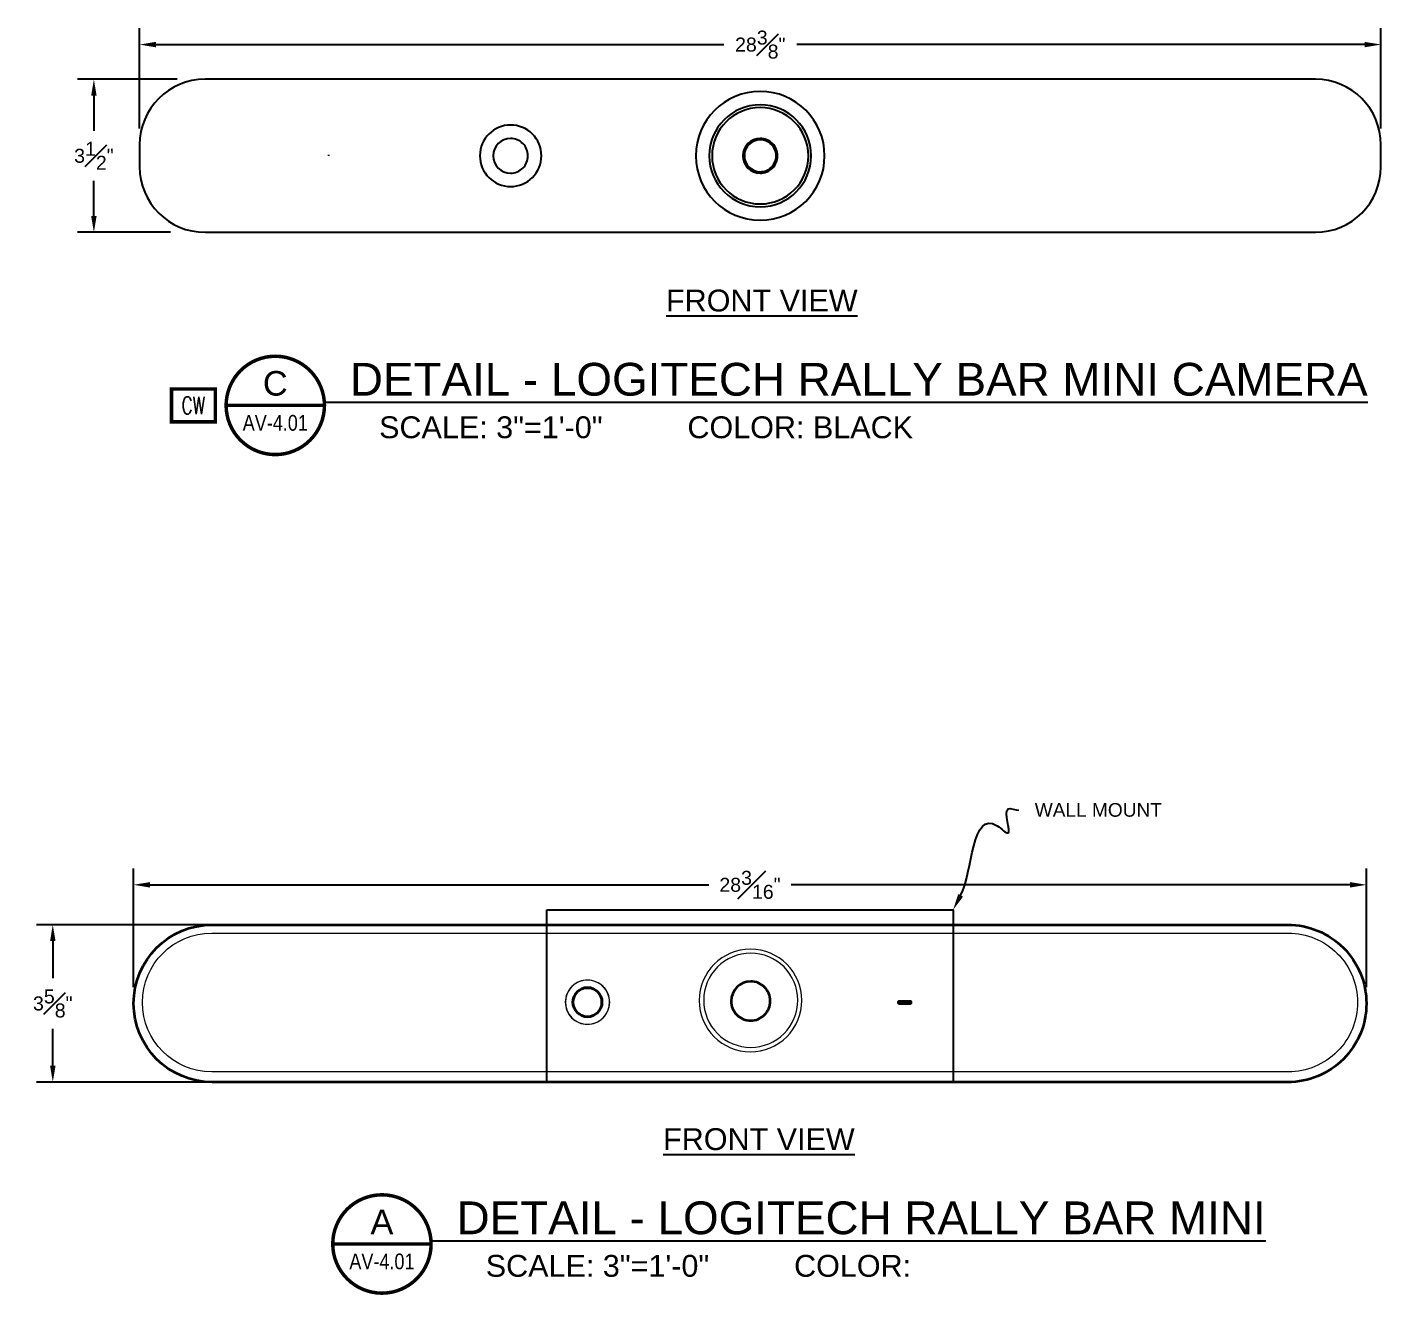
# Model space of a CAD drawing. Extents: x -382 to 1420, y -377 to 265.
# Drawn here: x 50.39 to 81.37, y -368.88 to -339.88 of the extents above; entities that cross this region are included whole.
import ezdxf
from ezdxf import colors
from ezdxf.entities.mleader import LeaderData, LeaderLine
from ezdxf.enums import TextEntityAlignment as Align
from ezdxf.math import Vec2, Vec3

# ---------------------------------------------------------------- set-up
doc = ezdxf.new("R2010")
doc.units = 0
doc.header["$MEASUREMENT"] = 0
doc.layers.get('0').update_dxf_attribs({"linetype": 'CONTINUOUS'})
doc.layers.get('DEFPOINTS').update_dxf_attribs({"color": 255, "linetype": 'CONTINUOUS'})
for name, color, linetype in [('AV-Anno-Iden', 154, 'CONTINUOUS'), ('AV-Detl-Dims', 14, 'CONTINUOUS'), ('AV-Detl-Obje', 84, 'CONTINUOUS'), ('AV-Detl-Obje-Brkt', 202, 'CONTINUOUS'), ('AV-Flor-Elec-Devc', 160, 'CONTINUOUS'), ('TEXT-MEDIUM', 7, 'CONTINUOUS'), ('TEXT-SMALL', 7, 'CONTINUOUS')]:
    doc.layers.add(name, color=color, linetype=linetype)
doc.styles.add('NARROW', font='ARIALN.TTF')
doc.styles.add('ROMANS', font='romans', dxfattribs={"width": 0.875})
doc.styles.get("Standard").update_dxf_attribs({"font": 'arial.ttf'})
doc.dimstyles.new('4TO1', dxfattribs={"dimscale": 4, "dimtxt": 0.08, "dimasz": 0.09375, "dimexe": 0.09375, "dimexo": 0.09375, "dimgap": 0.0625, "dimtad": 0, "dimtih": 1, "dimtoh": 1, "dimdec": 4, "dimzin": 13, "dimdsep": 46, "dimlunit": 5, "dimtxsty": 'Standard', "dimcen": -0.0625, "dimclrd": 256, "dimclre": 256, "dimadec": 0, "dimazin": 0, "dimtfac": 1, "dimtdec": 4, "dimtmove": 0, "dimatfit": 3, "dimfxl": 1, "dimtfill": 1, "dimfrac": 1, "dimtolj": 1, "dimtzin": 0, "dimarcsym": 0})

# ---------------------------------------------------------------- blocks, each defined once
blk = doc.blocks.new('*D180')
at = {"layer": 'AV-Detl-Dims', "lineweight": -2, "transparency": 16777216}
for p, q in [((52.966, -342.201), (52.966, -339.907)), ((81.366, -342.201), (81.366, -339.907)), ((53.341, -340.282), (66.33, -340.282)), ((80.991, -340.282), (68.001, -340.282))]:
    blk.add_line(p, q, dxfattribs=at)
at = {"layer": 'AV-Detl-Dims', "transparency": 16777216}
for points in [[(53.341, -340.22), (53.341, -340.345), (52.966, -340.282)], [(80.991, -340.22), (80.991, -340.345), (81.366, -340.282)]]:
    blk.add_solid(points, dxfattribs=at)
at = {"layer": 'DEFPOINTS', "color": 0, "transparency": 16777216}
for p in [(81.366, -340.282), (52.966, -342.576), (81.366, -342.576)]:
    blk.add_point(p, dxfattribs=at)
at = {"layer": 'AV-Detl-Dims', "color": 0, "transparency": 16777216, "insert": (67.166, -340.282), "char_height": 0.32, "attachment_point": 5, "bg_fill": 3, "box_fill_scale": 1.25, "bg_fill_color": 256, "bg_fill_true_color": 13158600, "bg_fill_transparency": 0}
blk.add_mtext('\\A1;28{\\H1x;\\S3#8;}"', dxfattribs=at)
blk = doc.blocks.new('*D181')
at = {"layer": 'AV-Detl-Dims', "lineweight": -2, "transparency": 16777216}
for p, q in [((53.827, -341.076), (51.546, -341.076)), ((51.921, -341.451), (51.921, -342.252)), ((51.921, -344.201), (51.921, -343.4)), ((53.671, -344.576), (51.546, -344.576))]:
    blk.add_line(p, q, dxfattribs=at)
at = {"layer": 'AV-Detl-Dims', "transparency": 16777216}
for points in [[(51.858, -341.451), (51.983, -341.451), (51.921, -341.076)], [(51.858, -344.201), (51.983, -344.201), (51.921, -344.576)]]:
    blk.add_solid(points, dxfattribs=at)
at = {"layer": 'DEFPOINTS', "color": 0, "transparency": 16777216}
for p in [(54.202, -341.076), (51.921, -344.576), (54.046, -344.576)]:
    blk.add_point(p, dxfattribs=at)
at = {"layer": 'AV-Detl-Dims', "color": 0, "transparency": 16777216, "insert": (51.921, -342.826), "char_height": 0.32, "attachment_point": 5, "bg_fill": 3, "box_fill_scale": 1.25, "bg_fill_color": 256, "bg_fill_true_color": 13158600, "bg_fill_transparency": 0}
blk.add_mtext('\\A1;3{\\H1x;\\S1#2;}"', dxfattribs=at)
blk = doc.blocks.new('DEV-RECT')
at = {"const_width": 0.02}
blk.add_lwpolyline([(-0.125, -0.09375), (0.125, -0.09375), (0.125, 0.09375), (-0.125, 0.09375)], close=True, dxfattribs=at)
at = {"layer": 'TEXT-MEDIUM', "style": 'ROMANS', "width": 0.7}
blk.add_attdef('DEV-RECT', text='', height=0.1, dxfattribs=at).set_placement((0, 0), align=Align.MIDDLE)
at = {"layer": 'TEXT-SMALL', "style": 'ROMANS', "width": 0.8}
blk.add_attdef('ID', (0.1875, -0.09375), '', height=0.07812, dxfattribs=at)
blk = doc.blocks.new('marker')
at = {"const_width": 0.02}
blk.add_lwpolyline([(-0.2812, 0, 1), (0.2812, 0, 1)], format="xyb", close=True, dxfattribs=at)
blk.add_lwpolyline([(-0.2812, 0), (0.2812, 0)], dxfattribs=at)
at = {"linetype": 'Continuous'}
for tag, p, height in [('%%UTITLE', (0.2813, 0.0558), 0.1875), ('SCALE', (0.5938, -0.1875), 0.125)]:
    blk.add_attdef(tag, p, '', height=height, dxfattribs=at)
blk.add_attdef('DETAIL', text='', height=0.1406).set_placement((0, 0.0561), align=Align.CENTER)
at = {"style": 'NARROW'}
blk.add_attdef('DRAWING', text='', height=0.09, dxfattribs=at).set_placement((0, -0.0996), align=Align.MIDDLE_CENTER)
blk = doc.blocks.new('RALLY BAR MINI WALL FRONT')
at = {"layer": 'AV-Detl-Obje', "transparency": 33554559}
blk.add_hatch(color=256, dxfattribs=at).paths.add_polyline_path([(2528.194, -822.945), (2527.954, -822.945), (2527.954, -822.945, -0.414292), (2527.897, -822.887), (2527.897, -822.887, -0.414474), (2527.954, -822.83), (2527.954, -822.83), (2528.194, -822.83), (2528.194, -822.83, -0.414474), (2528.252, -822.887), (2528.252, -822.887, -0.414292)])
at = {"layer": 'AV-Detl-Obje', "lineweight": 35}
for points in [[(2536.837, -821.111, -0.41422), (2538.637, -822.911, -0.414226), (2536.837, -824.711), (2512.233, -824.711, -0.414209), (2510.433, -822.911, -0.414203), (2512.233, -821.111)], [(2524.551, -822.407, 0.4142), (2524.103, -822.855, 0.414219), (2524.551, -823.303, 0.414242), (2524.999, -822.855, 0.414223)]]:
    blk.add_lwpolyline(points, format="xyb", close=True, dxfattribs=at)
at = {"layer": 'AV-Detl-Obje', "lineweight": 18}
for points in [[(2536.85, -821.301, -0.414219), (2538.436, -822.887, -0.414214), (2536.85, -824.474), (2512.22, -824.474, -0.414207), (2510.634, -822.887, -0.414213), (2512.22, -821.301)], [(2524.546, -821.67, 0.414197), (2523.372, -822.843, 0.414204), (2524.546, -824.017, 0.41422), (2525.72, -822.843, 0.414213)], [(2521.06, -822.438, 0.413404), (2520.371, -822.64, 0.415002), (2520.573, -823.327, 0.413432), (2521.262, -823.125, 0.415098)], [(2520.816, -822.376, 0.414207), (2520.31, -822.882, 0.41419), (2520.816, -823.388, 0.414211), (2521.322, -822.882, 0.414227)]]:
    blk.add_lwpolyline(points, format="xyb", close=True, dxfattribs=at)
at = {"layer": 'AV-Detl-Obje', "lineweight": 13}
blk.add_lwpolyline([(2524.552, -821.761, 0.414237), (2523.475, -822.838, 0.414247), (2524.552, -823.915, 0.414231), (2525.629, -822.838, 0.414221)], format="xyb", close=True, dxfattribs=at)
at = {"layer": 'AV-Detl-Obje', "lineweight": 18}
for points in [[(2520.37, -822.626), (2520.368, -822.629)], [(2521.263, -822.626), (2521.265, -822.629)]]:
    blk.add_lwpolyline(points, dxfattribs=at)
at = {"layer": 'AV-Detl-Obje', "lineweight": 40}
blk.add_lwpolyline([(2520.816, -822.55, 0.41424), (2520.484, -822.882, 0.414214), (2520.816, -823.214, 0.414183), (2521.148, -822.882, 0.414208)], format="xyb", close=True, dxfattribs=at)
at = {"layer": 'AV-Detl-Obje', "lineweight": 18}
blk.add_open_spline([(2520.37, -822.626), (2520.37, -822.626), (2520.37, -822.626), (2520.37, -822.626)], degree=3, dxfattribs=at)
at = {"layer": 'AV-Detl-Obje-Brkt'}
blk.add_lwpolyline([(2519.89, -820.771), (2529.18, -820.771), (2529.18, -824.711), (2519.89, -824.711)], close=True, dxfattribs=at)
blk = doc.blocks.new('*D174')
at = {"layer": 'AV-Detl-Dims', "lineweight": -2, "transparency": 16777216}
for p, q in [((52.829, -361.841), (52.829, -359.127)), ((81.033, -361.841), (81.033, -359.127)), ((53.204, -359.502), (65.988, -359.502)), ((80.658, -359.502), (67.875, -359.502))]:
    blk.add_line(p, q, dxfattribs=at)
at = {"layer": 'AV-Detl-Dims', "transparency": 16777216}
for points in [[(53.204, -359.44), (53.204, -359.565), (52.829, -359.502)], [(80.658, -359.44), (80.658, -359.565), (81.033, -359.502)]]:
    blk.add_solid(points, dxfattribs=at)
at = {"layer": 'DEFPOINTS', "color": 0, "transparency": 16777216}
for p in [(81.033, -359.502), (52.829, -362.216), (81.033, -362.216)]:
    blk.add_point(p, dxfattribs=at)
at = {"layer": 'AV-Detl-Dims', "color": 0, "transparency": 16777216, "insert": (66.931, -359.502), "char_height": 0.32, "attachment_point": 5, "bg_fill": 3, "box_fill_scale": 1.25, "bg_fill_color": 256, "bg_fill_true_color": 13158600, "bg_fill_transparency": 0}
blk.add_mtext('\\A1;28{\\H1x;\\S3#16;}"', dxfattribs=at)
blk = doc.blocks.new('*D175')
at = {"layer": 'AV-Detl-Dims', "lineweight": -2, "transparency": 16777216}
for p, q in [((54.936, -360.416), (50.605, -360.416)), ((50.98, -360.791), (50.98, -361.639)), ((50.98, -363.641), (50.98, -362.793)), ((54.936, -364.016), (50.605, -364.016))]:
    blk.add_line(p, q, dxfattribs=at)
at = {"layer": 'AV-Detl-Dims', "transparency": 16777216}
for points in [[(50.918, -360.791), (51.043, -360.791), (50.98, -360.416)], [(50.918, -363.641), (51.043, -363.641), (50.98, -364.016)]]:
    blk.add_solid(points, dxfattribs=at)
at = {"layer": 'DEFPOINTS', "color": 0, "transparency": 16777216}
for p in [(55.311, -360.416), (50.98, -364.016), (55.311, -364.016)]:
    blk.add_point(p, dxfattribs=at)
at = {"layer": 'AV-Detl-Dims', "color": 0, "transparency": 16777216, "insert": (50.98, -362.216), "char_height": 0.32, "attachment_point": 5, "bg_fill": 3, "box_fill_scale": 1.25, "bg_fill_color": 256, "bg_fill_true_color": 13158600, "bg_fill_transparency": 0}
blk.add_mtext('\\A1;3{\\H1x;\\S5#8;}"', dxfattribs=at)

msp = doc.modelspace()

# ---------------------------------------------------------------- linework, layer by layer
at = {"layer": 'AV-Detl-Obje'}
for points in [[(67.1655, -341.35266, 0.41413944), (65.69229, -342.82626, 0.41412858), (67.16544, -344.29987, 0.41418025), (68.63914, -342.82628, 0.41419112)], [(67.16554, -341.65978, 0.41412858), (65.99941, -342.82626, 0.41412858), (67.16554, -343.99275, 0.41418025), (68.33202, -342.82626, 0.41418025)], [(67.16554, -341.72409, 0.41412554), (66.06372, -342.82626, 0.41412858), (67.16556, -343.92844, 0.41418025), (68.26771, -342.82626, 0.41417722)], [(67.16555, -342.4287, 0.41415886), (66.76823, -342.82626, 0.41415886), (67.16555, -343.22382, 0.41425995), (67.56311, -342.82626, 0.41425995)], [(67.16556, -342.46213, 0.41415467), (66.80165, -342.82626, 0.41415886), (67.16556, -343.1904, 0.41425995), (67.52968, -342.82626, 0.41425567)]]:
    msp.add_lwpolyline(points, format="xyb", close=True, dxfattribs=at)
msp.add_lwpolyline([(57.2907, -342.80451), (57.2907, -342.82735)], dxfattribs=at)

# ---------------------------------------------------------------- block references
at = {"layer": 'AV-Anno-Iden', "xscale": 4, "yscale": 4, "zscale": 4}
for p, values in [((56.0705, -348.53624), {'DETAIL': 'C', 'DRAWING': 'AV-4.01', '%%UTITLE': '%%u  DETAIL - LOGITECH RALLY BAR MINI CAMERA', 'SCALE': 'SCALE: 3"=1\'-0"          COLOR: BLACK'}), ((58.51035, -367.71813), {'DETAIL': 'A', 'DRAWING': 'AV-4.01', '%%UTITLE': '%%u  DETAIL - LOGITECH RALLY BAR MINI', 'SCALE': 'SCALE: 3"=1\'-0"          COLOR:'})]:
    msp.add_blockref('marker', p, dxfattribs=at).add_auto_attribs(values)
at = {"layer": 'AV-Detl-Obje'}
msp.add_blockref('RALLY BAR MINI WALL FRONT', (-2457.60345, 460.69455), dxfattribs=at)
at = {"layer": 'AV-Flor-Elec-Devc'}
ref = msp.add_blockref('DEV-RECT', (54.19786, -348.53624), dxfattribs=dict(at, xscale=4, yscale=4, zscale=4))
ref.add_attrib('DEV-RECT', 'CW', dxfattribs={"layer": 'TEXT-MEDIUM', "height": 0.4, "style": 'ROMANS', "width": 0.7}).set_placement((54.19786, -348.53624), align=Align.MIDDLE)

# ---------------------------------------------------------------- texts
at = {"layer": 'AV-Detl-Dims', "color": 1, "char_height": 0.5, "width": 6, "attachment_point": 2}
for insert in [(67.20152, -345.88752), (67.13509, -365.06941)]:
    msp.add_mtext('{\\LFRONT VIEW}', dxfattribs=dict(at, insert=insert))

# ---------------------------------------------------------------- next in the draw order: dimensions: what is measured, and where the dimension line sits
at = {"layer": 'AV-Detl-Dims'}
for base, p1, p2, picture, middle in [((81.36558, -340.28214), (52.96558, -342.57629), (81.36558, -342.57629), '*D180', (67.16558, -340.28214)), ((81.03332, -359.50219), (52.82946, -362.21617), (81.03332, -362.21612), '*D174', (66.93139, -359.50219))]:
    dim = msp.add_linear_dim(base=base, p1=p1, p2=p2, dimstyle='4TO1', override={"dimpost": '"'}, dxfattribs=at)
    dim.commit()
    dim.dimension.update_dxf_attribs({"geometry": picture, "text_midpoint": middle})

# ---------------------------------------------------------------- next in the draw order: linework, layer by layer
at = {"layer": 'AV-Detl-Obje'}
for points in [[(61.45435, -342.12255, 0.41417895), (60.75095, -342.82633, 0.41415886), (61.4543, -343.52998, 0.41425995), (62.15814, -342.82624, 0.41428001)], [(61.45442, -342.4287, 0.41415886), (61.0571, -342.82626, 0.41415886), (61.45442, -343.22382, 0.41425995), (61.85198, -342.82626, 0.41425995)]]:
    msp.add_lwpolyline(points, format="xyb", close=True, dxfattribs=at)

# ---------------------------------------------------------------- next in the draw order: dimensions: what is measured, and where the dimension line sits
at = {"layer": 'AV-Detl-Dims'}
dim = msp.add_linear_dim(base=(51.92068, -344.57629), p1=(54.20193, -341.07629), p2=(54.04568, -344.57629), angle=90, dimstyle='4TO1', override={"dimpost": '"'}, dxfattribs=at)
dim.commit()
dim.dimension.update_dxf_attribs({"geometry": '*D181', "text_midpoint": (51.92068, -342.82629), "dimtype": 160})
dim = msp.add_linear_dim(base=(50.98006, -364.01614), p1=(55.31103, -360.41614), p2=(55.31103, -364.01614), angle=90, dimstyle='4TO1', override={"dimpost": '"'}, dxfattribs=at)
dim.commit()
dim.dimension.update_dxf_attribs({"geometry": '*D175', "text_midpoint": (50.98006, -362.21614)})

# ---------------------------------------------------------------- next in the draw order: leaders
ml = msp.add_multileader_mtext('Standard', dxfattribs=at)
ml.set_content('WALL MOUNT', color=256)
ml.set_leader_properties()
ml.build(insert=Vec2(0, 0))
ml.multileader.update_dxf_attribs({"leader_type": 2, "dogleg_length": 0.36, "arrow_head_size": 0.375, "scale": 4})
ctx = ml.context
ctx.base_point, ctx.scale, ctx.char_height, ctx.arrow_head_size, ctx.landing_gap_size, ctx.plane_origin = Vec3(73.08534, -357.79141), 4, 0.3125, 0.375, 0.36, Vec3(72.17305, -359.34121)
notes = []
notes.append((ctx, [(0, (1, 1, 0), (71.64534, -357.79141), (1, 0), 1.44, [(0, [(71.5764, -360.07614), (72.58546, -358.15362), (72.8354, -358.31599), (72.8354, -357.76643)], 0, [])])]))
ctx.mtext.insert, ctx.mtext.flow_direction = Vec3(73.44534, -357.6325), 5
for ctx, leaders in notes:
    for number, flags, end, landing, length, lines in leaders:
        leader = LeaderData()
        leader.index, (leader.has_last_leader_line, leader.has_dogleg_vector, leader.attachment_direction) = number, flags
        leader.last_leader_point, leader.dogleg_vector, leader.dogleg_length = Vec3(end), Vec3(landing), length
        for number, points, colour, breaks in lines:
            line = LeaderLine()
            line.index, line.vertices, line.color, line.breaks = number, Vec3.list(points), colors.encode_raw_color(colour), breaks
            leader.lines.append(line)
        ctx.leaders.append(leader)

# ---------------------------------------------------------------- next in the draw order: linework, layer by layer
at = {"layer": 'AV-Detl-Obje'}
msp.add_lwpolyline([(54.46558, -344.57629), (79.86558, -344.57629, 0.41421356), (81.36558, -343.07629), (81.36558, -342.57629, 0.41421356), (79.86558, -341.07629), (54.46558, -341.07629, 0.41421356), (52.96558, -342.57629), (52.96558, -343.07629, 0.41421356)], format="xyb", close=True, dxfattribs=at)

doc.saveas('drawing.dxf')
